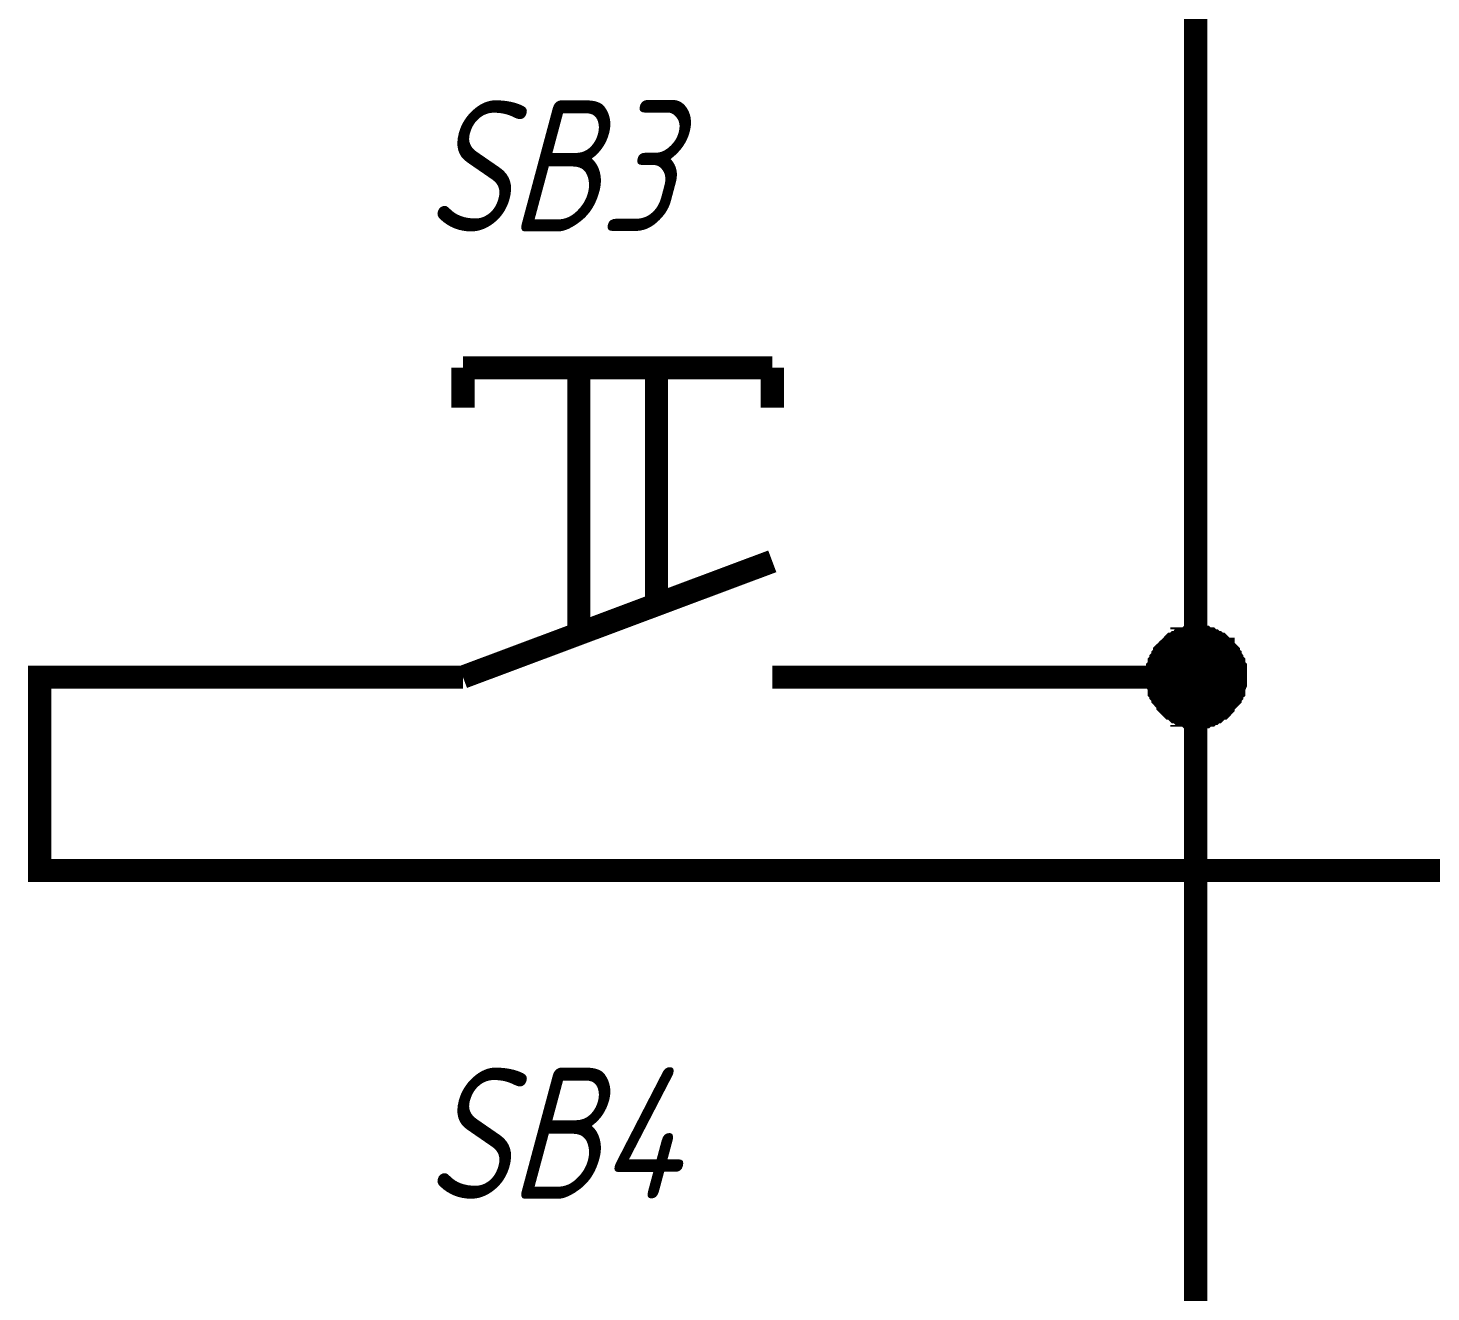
# Model space of a CAD drawing. Header units: millimetres. Extents: x 0 to 841, y 0 to 594.
# Drawn here: x 352.36 to 370.55, y 50.04 to 66.43 of the extents above; entities that cross this region are included whole.
import ezdxf

# ---------------------------------------------------------------- set-up
doc = ezdxf.new("R2010")
doc.units = ezdxf.units.MM
doc.layers.add('Sheet', color=255, linetype='Continuous')
doc.styles.get("Standard").update_dxf_attribs({"font": '', "oblique": 15})
doc.styles.get('Standard').set_extended_font_data('GOST type A')

msp = doc.modelspace()

# ---------------------------------------------------------------- linework, layer by layer
at = {"layer": 'Sheet', "color": 18, "true_color": 0x000000, "const_width": 0.3}
for points in [[(365.014, 33.015), (367.501, 33.015), (367.501, 45.513), (367.501, 58.011), (367.501, 70.51), (367.008, 70.51), (365.014, 70.51)], [(358.003, 62.021), (362.013, 62.021)], [(358.003, 62.021), (358.003, 61.505)], [(359.504, 58.504), (359.504, 62.021)], [(360.512, 62.021), (360.512, 59.019)], [(362.013, 62.021), (362.013, 61.505)], [(358.003, 58.011), (362.013, 59.512)], [(367.008, 58.011), (367.008, 58.034), (367.008, 58.056), (367.008, 58.101), (367.008, 58.123), (367.03, 58.146), (367.03, 58.168), (367.03, 58.19), (367.053, 58.213), (367.053, 58.235), (367.075, 58.258), (367.075, 58.28), (367.097, 58.302), (367.097, 58.325), (367.12, 58.347), (367.142, 58.37), (367.142, 58.37), (367.165, 58.392), (367.187, 58.414), (367.209, 58.437), (367.232, 58.437), (367.254, 58.459), (367.277, 58.459), (367.299, 58.482), (367.321, 58.482), (367.321, 58.504), (367.366, 58.504), (367.389, 58.504), (367.411, 58.526), (367.433, 58.526), (367.456, 58.526), (367.478, 58.526), (367.501, 58.526)], [(367.008, 58.011), (367.008, 58.034), (367.008, 58.056), (367.008, 58.101), (367.008, 58.123), (367.03, 58.146), (367.03, 58.168), (367.03, 58.19), (367.053, 58.213), (367.053, 58.235), (367.075, 58.258), (367.075, 58.28), (367.097, 58.302), (367.097, 58.325), (367.12, 58.347), (367.142, 58.37), (367.142, 58.37), (367.165, 58.392), (367.187, 58.414), (367.209, 58.437), (367.232, 58.437), (367.254, 58.459), (367.277, 58.459), (367.299, 58.482), (367.321, 58.482), (367.321, 58.504), (367.366, 58.504), (367.389, 58.504), (367.411, 58.526), (367.433, 58.526), (367.456, 58.526), (367.478, 58.526), (367.501, 58.526)], [(367.008, 58.011), (367.008, 58.034), (367.008, 58.056), (367.008, 58.101), (367.008, 58.123), (367.03, 58.146), (367.03, 58.168), (367.03, 58.19), (367.053, 58.213), (367.053, 58.235), (367.075, 58.258), (367.075, 58.28), (367.097, 58.302), (367.097, 58.325), (367.12, 58.347), (367.142, 58.37), (367.142, 58.37), (367.165, 58.392), (367.187, 58.414), (367.209, 58.437), (367.232, 58.437), (367.254, 58.459), (367.277, 58.459), (367.299, 58.482), (367.321, 58.482), (367.321, 58.504), (367.366, 58.504), (367.389, 58.504), (367.411, 58.526), (367.433, 58.526), (367.456, 58.526), (367.478, 58.526), (367.501, 58.526)], [(367.008, 58.011), (367.008, 58.034), (367.008, 58.056), (367.008, 58.101), (367.008, 58.123), (367.03, 58.146), (367.03, 58.168), (367.03, 58.19), (367.053, 58.213), (367.053, 58.235), (367.075, 58.258), (367.075, 58.28), (367.097, 58.302), (367.097, 58.325), (367.12, 58.347), (367.142, 58.37), (367.142, 58.37), (367.165, 58.392), (367.187, 58.414), (367.209, 58.437), (367.232, 58.437), (367.254, 58.459), (367.277, 58.459), (367.299, 58.482), (367.321, 58.482), (367.321, 58.504), (367.366, 58.504), (367.389, 58.504), (367.411, 58.526), (367.433, 58.526), (367.456, 58.526), (367.478, 58.526), (367.501, 58.526)], [(367.008, 58.011), (367.008, 58.034), (367.008, 58.056), (367.008, 58.101), (367.008, 58.123), (367.03, 58.146), (367.03, 58.168), (367.03, 58.19), (367.053, 58.213), (367.053, 58.235), (367.075, 58.258), (367.075, 58.28), (367.097, 58.302), (367.097, 58.325), (367.12, 58.347), (367.142, 58.37), (367.142, 58.37), (367.165, 58.392), (367.187, 58.414), (367.209, 58.437), (367.232, 58.437), (367.254, 58.459), (367.277, 58.459), (367.299, 58.482), (367.321, 58.482), (367.321, 58.504), (367.366, 58.504), (367.389, 58.504), (367.411, 58.526), (367.433, 58.526), (367.456, 58.526), (367.478, 58.526), (367.501, 58.526)], [(367.008, 58.011), (367.008, 58.034), (367.008, 58.056), (367.008, 58.101), (367.008, 58.123), (367.03, 58.146), (367.03, 58.168), (367.03, 58.19), (367.053, 58.213), (367.053, 58.235), (367.075, 58.258), (367.075, 58.28), (367.097, 58.302), (367.097, 58.325), (367.12, 58.347), (367.142, 58.37), (367.142, 58.37), (367.165, 58.392), (367.187, 58.414), (367.209, 58.437), (367.232, 58.437), (367.254, 58.459), (367.277, 58.459), (367.299, 58.482), (367.321, 58.482), (367.321, 58.504), (367.366, 58.504), (367.389, 58.504), (367.411, 58.526), (367.433, 58.526), (367.456, 58.526), (367.478, 58.526), (367.501, 58.526)], [(367.008, 58.011), (367.008, 58.034), (367.008, 58.056), (367.008, 58.101), (367.008, 58.123), (367.03, 58.146), (367.03, 58.168), (367.03, 58.19), (367.053, 58.213), (367.053, 58.235), (367.075, 58.258), (367.075, 58.28), (367.097, 58.302), (367.097, 58.325), (367.12, 58.347), (367.142, 58.37), (367.142, 58.37), (367.165, 58.392), (367.187, 58.414), (367.209, 58.437), (367.232, 58.437), (367.254, 58.459), (367.277, 58.459), (367.299, 58.482), (367.321, 58.482), (367.321, 58.504), (367.366, 58.504), (367.389, 58.504), (367.411, 58.526), (367.433, 58.526), (367.456, 58.526), (367.478, 58.526), (367.501, 58.526)], [(367.008, 58.011), (367.008, 58.034), (367.008, 58.056), (367.008, 58.101), (367.008, 58.123), (367.03, 58.146), (367.03, 58.168), (367.03, 58.19), (367.053, 58.213), (367.053, 58.235), (367.075, 58.258), (367.075, 58.28), (367.097, 58.302), (367.097, 58.325), (367.12, 58.347), (367.142, 58.37), (367.142, 58.37), (367.165, 58.392), (367.187, 58.414), (367.209, 58.437), (367.232, 58.437), (367.254, 58.459), (367.277, 58.459), (367.299, 58.482), (367.321, 58.482), (367.321, 58.504), (367.366, 58.504), (367.389, 58.504), (367.411, 58.526), (367.433, 58.526), (367.456, 58.526), (367.478, 58.526), (367.501, 58.526)], [(367.501, 58.526), (367.501, 58.526)], [(367.501, 58.526), (367.523, 58.526), (367.545, 58.526), (367.59, 58.526), (367.613, 58.526), (367.635, 58.504), (367.657, 58.504), (367.68, 58.504), (367.702, 58.482), (367.725, 58.482), (367.747, 58.459), (367.769, 58.459), (367.792, 58.437), (367.814, 58.437), (367.837, 58.414), (367.859, 58.392), (367.859, 58.37), (367.881, 58.37), (367.904, 58.347), (367.926, 58.325), (367.926, 58.302), (367.949, 58.28), (367.949, 58.258), (367.971, 58.235), (367.971, 58.213), (367.994, 58.19), (367.994, 58.168), (367.994, 58.146), (368.016, 58.123), (368.016, 58.101), (368.016, 58.056), (368.016, 58.034), (368.016, 58.011)], [(367.501, 58.526), (367.501, 58.526)], [(367.501, 58.526), (367.523, 58.526), (367.545, 58.526), (367.59, 58.526), (367.613, 58.526), (367.635, 58.504), (367.657, 58.504), (367.68, 58.504), (367.702, 58.482), (367.725, 58.482), (367.747, 58.459), (367.769, 58.459), (367.792, 58.437), (367.814, 58.437), (367.837, 58.414), (367.859, 58.392), (367.859, 58.37), (367.881, 58.37), (367.904, 58.347), (367.926, 58.325), (367.926, 58.302), (367.949, 58.28), (367.949, 58.258), (367.971, 58.235), (367.971, 58.213), (367.994, 58.19), (367.994, 58.168), (367.994, 58.146), (368.016, 58.123), (368.016, 58.101), (368.016, 58.056), (368.016, 58.034), (368.016, 58.011)], [(367.501, 58.526), (367.501, 58.526)], [(367.501, 58.526), (367.523, 58.526), (367.545, 58.526), (367.59, 58.526), (367.613, 58.526), (367.635, 58.504), (367.657, 58.504), (367.68, 58.504), (367.702, 58.482), (367.725, 58.482), (367.747, 58.459), (367.769, 58.459), (367.792, 58.437), (367.814, 58.437), (367.837, 58.414), (367.859, 58.392), (367.859, 58.37), (367.881, 58.37), (367.904, 58.347), (367.926, 58.325), (367.926, 58.302), (367.949, 58.28), (367.949, 58.258), (367.971, 58.235), (367.971, 58.213), (367.994, 58.19), (367.994, 58.168), (367.994, 58.146), (368.016, 58.123), (368.016, 58.101), (368.016, 58.056), (368.016, 58.034), (368.016, 58.011)], [(367.501, 58.526), (367.501, 58.526)], [(367.501, 58.526), (367.523, 58.526), (367.545, 58.526), (367.59, 58.526), (367.613, 58.526), (367.635, 58.504), (367.657, 58.504), (367.68, 58.504), (367.702, 58.482), (367.725, 58.482), (367.747, 58.459), (367.769, 58.459), (367.792, 58.437), (367.814, 58.437), (367.837, 58.414), (367.859, 58.392), (367.859, 58.37), (367.881, 58.37), (367.904, 58.347), (367.926, 58.325), (367.926, 58.302), (367.949, 58.28), (367.949, 58.258), (367.971, 58.235), (367.971, 58.213), (367.994, 58.19), (367.994, 58.168), (367.994, 58.146), (368.016, 58.123), (368.016, 58.101), (368.016, 58.056), (368.016, 58.034), (368.016, 58.011)], [(367.501, 58.526), (367.501, 58.526)], [(367.501, 58.526), (367.523, 58.526), (367.545, 58.526), (367.59, 58.526), (367.613, 58.526), (367.635, 58.504), (367.657, 58.504), (367.68, 58.504), (367.702, 58.482), (367.725, 58.482), (367.747, 58.459), (367.769, 58.459), (367.792, 58.437), (367.814, 58.437), (367.837, 58.414), (367.859, 58.392), (367.859, 58.37), (367.881, 58.37), (367.904, 58.347), (367.926, 58.325), (367.926, 58.302), (367.949, 58.28), (367.949, 58.258), (367.971, 58.235), (367.971, 58.213), (367.994, 58.19), (367.994, 58.168), (367.994, 58.146), (368.016, 58.123), (368.016, 58.101), (368.016, 58.056), (368.016, 58.034), (368.016, 58.011)], [(367.501, 58.526), (367.501, 58.526)], [(367.501, 58.526), (367.523, 58.526), (367.545, 58.526), (367.59, 58.526), (367.613, 58.526), (367.635, 58.504), (367.657, 58.504), (367.68, 58.504), (367.702, 58.482), (367.725, 58.482), (367.747, 58.459), (367.769, 58.459), (367.792, 58.437), (367.814, 58.437), (367.837, 58.414), (367.859, 58.392), (367.859, 58.37), (367.881, 58.37), (367.904, 58.347), (367.926, 58.325), (367.926, 58.302), (367.949, 58.28), (367.949, 58.258), (367.971, 58.235), (367.971, 58.213), (367.994, 58.19), (367.994, 58.168), (367.994, 58.146), (368.016, 58.123), (368.016, 58.101), (368.016, 58.056), (368.016, 58.034), (368.016, 58.011)], [(367.501, 58.526), (367.501, 58.526)], [(367.501, 58.526), (367.523, 58.526), (367.545, 58.526), (367.59, 58.526), (367.613, 58.526), (367.635, 58.504), (367.657, 58.504), (367.68, 58.504), (367.702, 58.482), (367.725, 58.482), (367.747, 58.459), (367.769, 58.459), (367.792, 58.437), (367.814, 58.437), (367.837, 58.414), (367.859, 58.392), (367.859, 58.37), (367.881, 58.37), (367.904, 58.347), (367.926, 58.325), (367.926, 58.302), (367.949, 58.28), (367.949, 58.258), (367.971, 58.235), (367.971, 58.213), (367.994, 58.19), (367.994, 58.168), (367.994, 58.146), (368.016, 58.123), (368.016, 58.101), (368.016, 58.056), (368.016, 58.034), (368.016, 58.011)], [(367.501, 58.526), (367.501, 58.526)], [(367.501, 58.526), (367.523, 58.526), (367.545, 58.526), (367.59, 58.526), (367.613, 58.526), (367.635, 58.504), (367.657, 58.504), (367.68, 58.504), (367.702, 58.482), (367.725, 58.482), (367.747, 58.459), (367.769, 58.459), (367.792, 58.437), (367.814, 58.437), (367.837, 58.414), (367.859, 58.392), (367.859, 58.37), (367.881, 58.37), (367.904, 58.347), (367.926, 58.325), (367.926, 58.302), (367.949, 58.28), (367.949, 58.258), (367.971, 58.235), (367.971, 58.213), (367.994, 58.19), (367.994, 58.168), (367.994, 58.146), (368.016, 58.123), (368.016, 58.101), (368.016, 58.056), (368.016, 58.034), (368.016, 58.011)], [(395.008, 58.011), (392.5, 58.011), (392.5, 55.503), (372.518, 55.503), (352.515, 55.503), (352.515, 58.011), (355.001, 58.011)], [(357.51, 58.011), (355.001, 58.011)], [(357.51, 58.011), (358.003, 58.011)], [(362.505, 58.011), (362.013, 58.011)], [(362.505, 58.011), (365.014, 58.011)], [(365.014, 58.011), (367.501, 58.011)], [(367.501, 57.496), (367.478, 57.496), (367.456, 57.496), (367.433, 57.496), (367.411, 57.496), (367.389, 57.519), (367.366, 57.519), (367.321, 57.519), (367.321, 57.541), (367.299, 57.541), (367.277, 57.563), (367.254, 57.563), (367.232, 57.586), (367.209, 57.608), (367.187, 57.608), (367.165, 57.631), (367.142, 57.653), (367.142, 57.675), (367.12, 57.698), (367.097, 57.72), (367.097, 57.72), (367.075, 57.743), (367.075, 57.765), (367.053, 57.787), (367.053, 57.81), (367.03, 57.832), (367.03, 57.855), (367.03, 57.877), (367.008, 57.922), (367.008, 57.944), (367.008, 57.967), (367.008, 57.989), (367.008, 58.011)], [(367.008, 58.011), (367.008, 58.011)], [(367.501, 57.496), (367.478, 57.496), (367.456, 57.496), (367.433, 57.496), (367.411, 57.496), (367.389, 57.519), (367.366, 57.519), (367.321, 57.519), (367.321, 57.541), (367.299, 57.541), (367.277, 57.563), (367.254, 57.563), (367.232, 57.586), (367.209, 57.608), (367.187, 57.608), (367.165, 57.631), (367.142, 57.653), (367.142, 57.675), (367.12, 57.698), (367.097, 57.72), (367.097, 57.72), (367.075, 57.743), (367.075, 57.765), (367.053, 57.787), (367.053, 57.81), (367.03, 57.832), (367.03, 57.855), (367.03, 57.877), (367.008, 57.922), (367.008, 57.944), (367.008, 57.967), (367.008, 57.989), (367.008, 58.011)], [(367.008, 58.011), (367.008, 58.011)], [(367.501, 57.496), (367.478, 57.496), (367.456, 57.496), (367.433, 57.496), (367.411, 57.496), (367.389, 57.519), (367.366, 57.519), (367.321, 57.519), (367.321, 57.541), (367.299, 57.541), (367.277, 57.563), (367.254, 57.563), (367.232, 57.586), (367.209, 57.608), (367.187, 57.608), (367.165, 57.631), (367.142, 57.653), (367.142, 57.675), (367.12, 57.698), (367.097, 57.72), (367.097, 57.72), (367.075, 57.743), (367.075, 57.765), (367.053, 57.787), (367.053, 57.81), (367.03, 57.832), (367.03, 57.855), (367.03, 57.877), (367.008, 57.922), (367.008, 57.944), (367.008, 57.967), (367.008, 57.989), (367.008, 58.011)], [(367.008, 58.011), (367.008, 58.011)], [(367.501, 57.496), (367.478, 57.496), (367.456, 57.496), (367.433, 57.496), (367.411, 57.496), (367.389, 57.519), (367.366, 57.519), (367.321, 57.519), (367.321, 57.541), (367.299, 57.541), (367.277, 57.563), (367.254, 57.563), (367.232, 57.586), (367.209, 57.608), (367.187, 57.608), (367.165, 57.631), (367.142, 57.653), (367.142, 57.675), (367.12, 57.698), (367.097, 57.72), (367.097, 57.72), (367.075, 57.743), (367.075, 57.765), (367.053, 57.787), (367.053, 57.81), (367.03, 57.832), (367.03, 57.855), (367.03, 57.877), (367.008, 57.922), (367.008, 57.944), (367.008, 57.967), (367.008, 57.989), (367.008, 58.011)], [(367.008, 58.011), (367.008, 58.011)], [(367.501, 57.496), (367.478, 57.496), (367.456, 57.496), (367.433, 57.496), (367.411, 57.496), (367.389, 57.519), (367.366, 57.519), (367.321, 57.519), (367.321, 57.541), (367.299, 57.541), (367.277, 57.563), (367.254, 57.563), (367.232, 57.586), (367.209, 57.608), (367.187, 57.608), (367.165, 57.631), (367.142, 57.653), (367.142, 57.675), (367.12, 57.698), (367.097, 57.72), (367.097, 57.72), (367.075, 57.743), (367.075, 57.765), (367.053, 57.787), (367.053, 57.81), (367.03, 57.832), (367.03, 57.855), (367.03, 57.877), (367.008, 57.922), (367.008, 57.944), (367.008, 57.967), (367.008, 57.989), (367.008, 58.011)], [(367.008, 58.011), (367.008, 58.011)], [(367.501, 57.496), (367.478, 57.496), (367.456, 57.496), (367.433, 57.496), (367.411, 57.496), (367.389, 57.519), (367.366, 57.519), (367.321, 57.519), (367.321, 57.541), (367.299, 57.541), (367.277, 57.563), (367.254, 57.563), (367.232, 57.586), (367.209, 57.608), (367.187, 57.608), (367.165, 57.631), (367.142, 57.653), (367.142, 57.675), (367.12, 57.698), (367.097, 57.72), (367.097, 57.72), (367.075, 57.743), (367.075, 57.765), (367.053, 57.787), (367.053, 57.81), (367.03, 57.832), (367.03, 57.855), (367.03, 57.877), (367.008, 57.922), (367.008, 57.944), (367.008, 57.967), (367.008, 57.989), (367.008, 58.011)], [(367.008, 58.011), (367.008, 58.011)], [(367.501, 57.496), (367.478, 57.496), (367.456, 57.496), (367.433, 57.496), (367.411, 57.496), (367.389, 57.519), (367.366, 57.519), (367.321, 57.519), (367.321, 57.541), (367.299, 57.541), (367.277, 57.563), (367.254, 57.563), (367.232, 57.586), (367.209, 57.608), (367.187, 57.608), (367.165, 57.631), (367.142, 57.653), (367.142, 57.675), (367.12, 57.698), (367.097, 57.72), (367.097, 57.72), (367.075, 57.743), (367.075, 57.765), (367.053, 57.787), (367.053, 57.81), (367.03, 57.832), (367.03, 57.855), (367.03, 57.877), (367.008, 57.922), (367.008, 57.944), (367.008, 57.967), (367.008, 57.989), (367.008, 58.011)], [(367.008, 58.011), (367.008, 58.011)], [(367.501, 57.496), (367.478, 57.496), (367.456, 57.496), (367.433, 57.496), (367.411, 57.496), (367.389, 57.519), (367.366, 57.519), (367.321, 57.519), (367.321, 57.541), (367.299, 57.541), (367.277, 57.563), (367.254, 57.563), (367.232, 57.586), (367.209, 57.608), (367.187, 57.608), (367.165, 57.631), (367.142, 57.653), (367.142, 57.675), (367.12, 57.698), (367.097, 57.72), (367.097, 57.72), (367.075, 57.743), (367.075, 57.765), (367.053, 57.787), (367.053, 57.81), (367.03, 57.832), (367.03, 57.855), (367.03, 57.877), (367.008, 57.922), (367.008, 57.944), (367.008, 57.967), (367.008, 57.989), (367.008, 58.011)], [(367.008, 58.011), (367.008, 58.011)], [(368.016, 58.011), (368.016, 57.989), (368.016, 57.967), (368.016, 57.944), (368.016, 57.922), (367.994, 57.877), (367.994, 57.855), (367.994, 57.832), (367.971, 57.81), (367.971, 57.787), (367.949, 57.765), (367.949, 57.743), (367.926, 57.72), (367.926, 57.72), (367.904, 57.698), (367.881, 57.675), (367.859, 57.653), (367.859, 57.631), (367.837, 57.608), (367.814, 57.608), (367.792, 57.586), (367.769, 57.563), (367.747, 57.563), (367.725, 57.541), (367.702, 57.541), (367.68, 57.519), (367.657, 57.519), (367.635, 57.519), (367.613, 57.496), (367.59, 57.496), (367.545, 57.496), (367.523, 57.496), (367.501, 57.496)], [(368.016, 58.011), (368.016, 57.989), (368.016, 57.967), (368.016, 57.944), (368.016, 57.922), (367.994, 57.877), (367.994, 57.855), (367.994, 57.832), (367.971, 57.81), (367.971, 57.787), (367.949, 57.765), (367.949, 57.743), (367.926, 57.72), (367.926, 57.72), (367.904, 57.698), (367.881, 57.675), (367.859, 57.653), (367.859, 57.631), (367.837, 57.608), (367.814, 57.608), (367.792, 57.586), (367.769, 57.563), (367.747, 57.563), (367.725, 57.541), (367.702, 57.541), (367.68, 57.519), (367.657, 57.519), (367.635, 57.519), (367.613, 57.496), (367.59, 57.496), (367.545, 57.496), (367.523, 57.496), (367.501, 57.496)], [(368.016, 58.011), (368.016, 57.989), (368.016, 57.967), (368.016, 57.944), (368.016, 57.922), (367.994, 57.877), (367.994, 57.855), (367.994, 57.832), (367.971, 57.81), (367.971, 57.787), (367.949, 57.765), (367.949, 57.743), (367.926, 57.72), (367.926, 57.72), (367.904, 57.698), (367.881, 57.675), (367.859, 57.653), (367.859, 57.631), (367.837, 57.608), (367.814, 57.608), (367.792, 57.586), (367.769, 57.563), (367.747, 57.563), (367.725, 57.541), (367.702, 57.541), (367.68, 57.519), (367.657, 57.519), (367.635, 57.519), (367.613, 57.496), (367.59, 57.496), (367.545, 57.496), (367.523, 57.496), (367.501, 57.496)], [(368.016, 58.011), (368.016, 57.989), (368.016, 57.967), (368.016, 57.944), (368.016, 57.922), (367.994, 57.877), (367.994, 57.855), (367.994, 57.832), (367.971, 57.81), (367.971, 57.787), (367.949, 57.765), (367.949, 57.743), (367.926, 57.72), (367.926, 57.72), (367.904, 57.698), (367.881, 57.675), (367.859, 57.653), (367.859, 57.631), (367.837, 57.608), (367.814, 57.608), (367.792, 57.586), (367.769, 57.563), (367.747, 57.563), (367.725, 57.541), (367.702, 57.541), (367.68, 57.519), (367.657, 57.519), (367.635, 57.519), (367.613, 57.496), (367.59, 57.496), (367.545, 57.496), (367.523, 57.496), (367.501, 57.496)], [(368.016, 58.011), (368.016, 57.989), (368.016, 57.967), (368.016, 57.944), (368.016, 57.922), (367.994, 57.877), (367.994, 57.855), (367.994, 57.832), (367.971, 57.81), (367.971, 57.787), (367.949, 57.765), (367.949, 57.743), (367.926, 57.72), (367.926, 57.72), (367.904, 57.698), (367.881, 57.675), (367.859, 57.653), (367.859, 57.631), (367.837, 57.608), (367.814, 57.608), (367.792, 57.586), (367.769, 57.563), (367.747, 57.563), (367.725, 57.541), (367.702, 57.541), (367.68, 57.519), (367.657, 57.519), (367.635, 57.519), (367.613, 57.496), (367.59, 57.496), (367.545, 57.496), (367.523, 57.496), (367.501, 57.496)], [(368.016, 58.011), (368.016, 57.989), (368.016, 57.967), (368.016, 57.944), (368.016, 57.922), (367.994, 57.877), (367.994, 57.855), (367.994, 57.832), (367.971, 57.81), (367.971, 57.787), (367.949, 57.765), (367.949, 57.743), (367.926, 57.72), (367.926, 57.72), (367.904, 57.698), (367.881, 57.675), (367.859, 57.653), (367.859, 57.631), (367.837, 57.608), (367.814, 57.608), (367.792, 57.586), (367.769, 57.563), (367.747, 57.563), (367.725, 57.541), (367.702, 57.541), (367.68, 57.519), (367.657, 57.519), (367.635, 57.519), (367.613, 57.496), (367.59, 57.496), (367.545, 57.496), (367.523, 57.496), (367.501, 57.496)], [(368.016, 58.011), (368.016, 57.989), (368.016, 57.967), (368.016, 57.944), (368.016, 57.922), (367.994, 57.877), (367.994, 57.855), (367.994, 57.832), (367.971, 57.81), (367.971, 57.787), (367.949, 57.765), (367.949, 57.743), (367.926, 57.72), (367.926, 57.72), (367.904, 57.698), (367.881, 57.675), (367.859, 57.653), (367.859, 57.631), (367.837, 57.608), (367.814, 57.608), (367.792, 57.586), (367.769, 57.563), (367.747, 57.563), (367.725, 57.541), (367.702, 57.541), (367.68, 57.519), (367.657, 57.519), (367.635, 57.519), (367.613, 57.496), (367.59, 57.496), (367.545, 57.496), (367.523, 57.496), (367.501, 57.496)], [(368.016, 58.011), (368.016, 57.989), (368.016, 57.967), (368.016, 57.944), (368.016, 57.922), (367.994, 57.877), (367.994, 57.855), (367.994, 57.832), (367.971, 57.81), (367.971, 57.787), (367.949, 57.765), (367.949, 57.743), (367.926, 57.72), (367.926, 57.72), (367.904, 57.698), (367.881, 57.675), (367.859, 57.653), (367.859, 57.631), (367.837, 57.608), (367.814, 57.608), (367.792, 57.586), (367.769, 57.563), (367.747, 57.563), (367.725, 57.541), (367.702, 57.541), (367.68, 57.519), (367.657, 57.519), (367.635, 57.519), (367.613, 57.496), (367.59, 57.496), (367.545, 57.496), (367.523, 57.496), (367.501, 57.496)], [(368.016, 58.011), (368.016, 58.011), (368.016, 58.011), (368.016, 58.011), (368.016, 58.011), (368.016, 58.011), (368.016, 58.011), (368.016, 58.011), (368.016, 58.011), (368.016, 58.011), (368.016, 58.011), (368.016, 58.011), (368.016, 58.011), (368.016, 58.011), (368.016, 58.011), (368.016, 58.011), (368.016, 58.011), (368.016, 58.011), (368.016, 58.011), (368.016, 58.011), (368.016, 58.011), (368.016, 58.011), (368.016, 58.011), (368.016, 58.011), (368.016, 58.011), (368.016, 58.011), (368.016, 58.011), (368.016, 58.011), (368.016, 58.011), (368.016, 58.011), (368.016, 58.011), (368.016, 58.011), (368.016, 58.011)], [(368.016, 58.011), (368.016, 58.011)], [(368.016, 58.011), (368.016, 58.011), (368.016, 58.011), (368.016, 58.011), (368.016, 58.011), (368.016, 58.011), (368.016, 58.011), (368.016, 58.011), (368.016, 58.011), (368.016, 58.011), (368.016, 58.011), (368.016, 58.011), (368.016, 58.011), (368.016, 58.011), (368.016, 58.011), (368.016, 58.011), (368.016, 58.011), (368.016, 58.011), (368.016, 58.011), (368.016, 58.011), (368.016, 58.011), (368.016, 58.011), (368.016, 58.011), (368.016, 58.011), (368.016, 58.011), (368.016, 58.011), (368.016, 58.011), (368.016, 58.011), (368.016, 58.011), (368.016, 58.011), (368.016, 58.011), (368.016, 58.011), (368.016, 58.011)], [(368.016, 58.011), (368.016, 58.011)], [(368.016, 58.011), (368.016, 58.011), (368.016, 58.011), (368.016, 58.011), (368.016, 58.011), (368.016, 58.011), (368.016, 58.011), (368.016, 58.011), (368.016, 58.011), (368.016, 58.011), (368.016, 58.011), (368.016, 58.011), (368.016, 58.011), (368.016, 58.011), (368.016, 58.011), (368.016, 58.011), (368.016, 58.011), (368.016, 58.011), (368.016, 58.011), (368.016, 58.011), (368.016, 58.011), (368.016, 58.011), (368.016, 58.011), (368.016, 58.011), (368.016, 58.011), (368.016, 58.011), (368.016, 58.011), (368.016, 58.011), (368.016, 58.011), (368.016, 58.011), (368.016, 58.011), (368.016, 58.011), (368.016, 58.011)], [(368.016, 58.011), (368.016, 58.011)], [(368.016, 58.011), (368.016, 58.011), (368.016, 58.011), (368.016, 58.011), (368.016, 58.011), (368.016, 58.011), (368.016, 58.011), (368.016, 58.011), (368.016, 58.011), (368.016, 58.011), (368.016, 58.011), (368.016, 58.011), (368.016, 58.011), (368.016, 58.011), (368.016, 58.011), (368.016, 58.011), (368.016, 58.011), (368.016, 58.011), (368.016, 58.011), (368.016, 58.011), (368.016, 58.011), (368.016, 58.011), (368.016, 58.011), (368.016, 58.011), (368.016, 58.011), (368.016, 58.011), (368.016, 58.011), (368.016, 58.011), (368.016, 58.011), (368.016, 58.011), (368.016, 58.011), (368.016, 58.011), (368.016, 58.011)], [(368.016, 58.011), (368.016, 58.011)], [(368.016, 58.011), (368.016, 58.011), (368.016, 58.011), (368.016, 58.011), (368.016, 58.011), (368.016, 58.011), (368.016, 58.011), (368.016, 58.011), (368.016, 58.011), (368.016, 58.011), (368.016, 58.011), (368.016, 58.011), (368.016, 58.011), (368.016, 58.011), (368.016, 58.011), (368.016, 58.011), (368.016, 58.011), (368.016, 58.011), (368.016, 58.011), (368.016, 58.011), (368.016, 58.011), (368.016, 58.011), (368.016, 58.011), (368.016, 58.011), (368.016, 58.011), (368.016, 58.011), (368.016, 58.011), (368.016, 58.011), (368.016, 58.011), (368.016, 58.011), (368.016, 58.011), (368.016, 58.011), (368.016, 58.011)], [(368.016, 58.011), (368.016, 58.011)], [(368.016, 58.011), (368.016, 58.011), (368.016, 58.011), (368.016, 58.011), (368.016, 58.011), (368.016, 58.011), (368.016, 58.011), (368.016, 58.011), (368.016, 58.011), (368.016, 58.011), (368.016, 58.011), (368.016, 58.011), (368.016, 58.011), (368.016, 58.011), (368.016, 58.011), (368.016, 58.011), (368.016, 58.011), (368.016, 58.011), (368.016, 58.011), (368.016, 58.011), (368.016, 58.011), (368.016, 58.011), (368.016, 58.011), (368.016, 58.011), (368.016, 58.011), (368.016, 58.011), (368.016, 58.011), (368.016, 58.011), (368.016, 58.011), (368.016, 58.011), (368.016, 58.011), (368.016, 58.011), (368.016, 58.011)], [(368.016, 58.011), (368.016, 58.011)], [(368.016, 58.011), (368.016, 58.011), (368.016, 58.011), (368.016, 58.011), (368.016, 58.011), (368.016, 58.011), (368.016, 58.011), (368.016, 58.011), (368.016, 58.011), (368.016, 58.011), (368.016, 58.011), (368.016, 58.011), (368.016, 58.011), (368.016, 58.011), (368.016, 58.011), (368.016, 58.011), (368.016, 58.011), (368.016, 58.011), (368.016, 58.011), (368.016, 58.011), (368.016, 58.011), (368.016, 58.011), (368.016, 58.011), (368.016, 58.011), (368.016, 58.011), (368.016, 58.011), (368.016, 58.011), (368.016, 58.011), (368.016, 58.011), (368.016, 58.011), (368.016, 58.011), (368.016, 58.011), (368.016, 58.011)], [(368.016, 58.011), (368.016, 58.011)], [(368.016, 58.011), (368.016, 58.011), (368.016, 58.011), (368.016, 58.011), (368.016, 58.011), (368.016, 58.011), (368.016, 58.011), (368.016, 58.011), (368.016, 58.011), (368.016, 58.011), (368.016, 58.011), (368.016, 58.011), (368.016, 58.011), (368.016, 58.011), (368.016, 58.011), (368.016, 58.011), (368.016, 58.011), (368.016, 58.011), (368.016, 58.011), (368.016, 58.011), (368.016, 58.011), (368.016, 58.011), (368.016, 58.011), (368.016, 58.011), (368.016, 58.011), (368.016, 58.011), (368.016, 58.011), (368.016, 58.011), (368.016, 58.011), (368.016, 58.011), (368.016, 58.011), (368.016, 58.011), (368.016, 58.011)], [(368.016, 58.011), (368.016, 58.011)]]:
    msp.add_lwpolyline(points, dxfattribs=at)
at = {"layer": 'Sheet', "color": 18, "true_color": 0x000000, "const_width": 0.508}
msp.add_lwpolyline([(367.246, 58, 1), (367.754, 58, 1)], format="xyb", close=True, dxfattribs=at)

# ---------------------------------------------------------------- texts
at = {"layer": 'Sheet', "color": 18, "true_color": 0x000000, "oblique": 15}
for s, p in [('SB3', (357.51, 63.79)), ('SB4', (357.51, 51.247))]:
    msp.add_text(s, height=1.7, dxfattribs=at).set_placement(p)

doc.saveas('drawing.dxf')
